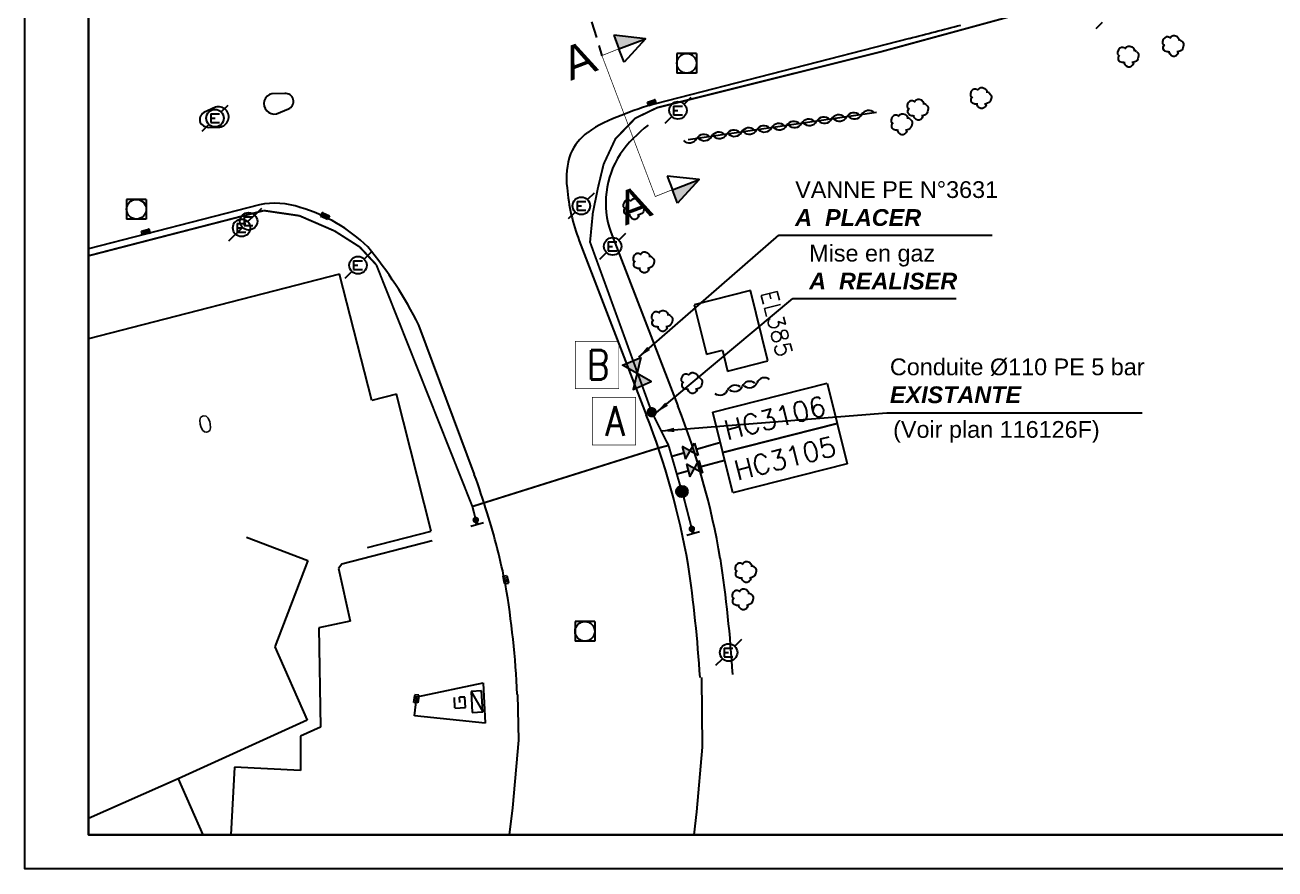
# Model space of a CAD drawing. Header units: millimetres. Extents: x 233857 to 235003, y 252930 to 253232.
# Drawn here: x 233857.4 to 234047.9, y 252930 to 253058.6 of the extents above; entities that cross this region are included whole.
import ezdxf
from ezdxf.enums import TextEntityAlignment as Align

# ---------------------------------------------------------------- set-up
doc = ezdxf.new("R2010")
doc.units = ezdxf.units.MM
for name, pattern in [('ACAD_ISO12W100', [21, 12, -3, 0, -3, 0, -3]), ('DASHDOT2', [12.7, 6.35, -3.175, 0, -3.175]), ('HIDDEN', [0.375, 0.25, -0.125])]:
    doc.linetypes.add(name, pattern=pattern)
doc.layers.get('0').update_dxf_attribs({"linetype": 'CONTINUOUS'})
for name, color, linetype in [('1CARTOUCHE', 7, 'CONTINUOUS'), ('1CTM', 6, 'CONTINUOUS'), ('1DIVERS', 7, 'CONTINUOUS'), ('1FOND_TOPO', 252, 'CONTINUOUS'), ('1GAZ_EXISTANT', 3, 'CONTINUOUS'), ('1GAZ_POSE', 1, 'CONTINUOUS'), ('1MT_POSE', 1, 'ACAD_ISO12W100')]:
    doc.layers.add(name, color=color, linetype=linetype)
doc.styles.add('Arial', font='arial.ttf')
doc.styles.add('ROMANS', font='romans.shx')
doc.styles.get("Standard").update_dxf_attribs({"font": 'romans.shx', "width": 0.85})
doc.dimstyles.get("Standard").update_dxf_attribs({"dimtxt": 1.5, "dimasz": 1.2, "dimexe": 0.625, "dimexo": 0.625, "dimgap": 0.25, "dimtad": 1, "dimdec": 1, "dimzin": 0, "dimdsep": 46, "dimtxsty": 'Standard', "dimcen": -0.5, "dimadec": 0, "dimazin": 0, "dimtfac": 1, "dimtdec": 1, "dimtmove": 0, "dimatfit": 3, "dimfxl": 0, "dimtolj": 1, "dimtzin": 0, "dimarcsym": 0})

# ---------------------------------------------------------------- blocks, each defined once
blk = doc.blocks.new('Jonction MT')
at = {"layer": '1MT_POSE', "linetype": 'Continuous', "const_width": 0.393, "flags": 128}
blk.add_lwpolyline([(0.202, -0.441, -1), (-0.191, -0.441, -1)], format="xyb", close=True, dxfattribs=at)
blk = doc.blocks.new('Vanne block')
at = {"layer": '1GAZ_POSE', "linetype": 'Continuous'}
h = blk.add_hatch(color=256, dxfattribs=at)
h.paths.add_polyline_path([(-1, 0.75), (-1, -0.75), (0, 0)])
h.paths.add_polyline_path([(0, 0), (1, -0.75), (1, 0.75)])
at = {"layer": '1GAZ_POSE', "linetype": 'Continuous', "flags": 128}
blk.add_lwpolyline([(-1, 0.75), (1, -0.75), (1, 0.75), (-1, -0.75), (-1, 0.75)], dxfattribs=at)
blk = doc.blocks.new('*U10')
at = {"layer": '1DIVERS'}
for points in [[(1.398, 6.86), (1.398, 5.764), (3.571, 5.764)], [(1.398, -6.815), (1.398, -5.719), (3.571, -5.719)]]:
    blk.add_hatch(color=256, dxfattribs=at).paths.add_polyline_path(points)
at = {"layer": '1DIVERS', "flags": 128}
for points in [[(1.398, 6.86), (1.398, 5.764), (3.571, 5.764), (1.398, 6.86)], [(1.398, 4.668), (1.398, 5.764), (3.571, 5.764), (1.398, 4.668)], [(1.398, -4.623), (1.398, -5.719), (3.571, -5.719), (1.398, -4.623)], [(1.398, -6.815), (1.398, -5.719), (3.571, -5.719), (1.398, -6.815)]]:
    blk.add_lwpolyline(points, dxfattribs=at)
at = {"layer": '1DIVERS', "linetype": 'DASHDOT2', "ltscale": 2, "const_width": 0.0525, "flags": 128}
blk.add_lwpolyline([(1.393, -5.719), (0, -5.741), (0, 5.741), (1.393, 5.764)], dxfattribs=at)
at = {"style": 'Arial', "text_generation_flag": 2}
blk.add_attdef('B', (-0.576, -7.007), '', height=2.52, dxfattribs=at)
at = {"layer": '1DIVERS', "linetype": 'Continuous', "style": 'Arial', "text_generation_flag": 2}
blk.add_attdef('A', (-0.582, 4.789), '', height=2.52, rotation=0.21053, dxfattribs=at)
blk = doc.blocks.new('Repère-A')
at = {"layer": '1DIVERS', "const_width": 0.1}
blk.add_lwpolyline([(0, 7.25), (6.65, 7.25), (6.65, 0), (0, 0)], close=True, dxfattribs=at)
at = {"layer": '1DIVERS', "width": 0.85}
blk.add_attdef('A', text='', height=4.5, dxfattribs=at).set_placement((3.51, 1.41), align=Align.CENTER)

msp = doc.modelspace()

# ---------------------------------------------------------------- hatches: boundary and pattern name
at = {"layer": '1GAZ_EXISTANT', "linetype": 'Continuous'}
h = msp.add_hatch(color=256, dxfattribs=at)
h.paths.add_polyline_path([(233957.52, 252994.31), (233958.07, 252992.38), (233958.75, 252993.62)])
h.paths.add_polyline_path([(233959.44, 252994.86), (233958.75, 252993.62), (233959.99, 252992.94)])
h = msp.add_hatch(color=256, dxfattribs=at)
h.paths.add_polyline_path([(233958.18, 252991.66), (233958.73, 252989.73), (233959.42, 252990.97)])
h.paths.add_polyline_path([(233960.1, 252992.21), (233959.42, 252990.97), (233960.65, 252990.29)])
msp.add_hatch(color=256, dxfattribs=at).paths.add_polyline_path([(233958.38, 252987.48, 1), (233956.63, 252987.48, 1)])

# ---------------------------------------------------------------- linework, layer by layer
at = {"layer": '1CARTOUCHE'}
for points in [[(233857.38, 253226.96), (235003.07, 253226.96), (235003.07, 252929.96), (233857.38, 252929.96)], [(234792.81, 253221.41), (233867.08, 253221.41), (233867.08, 252935.16), (234792.81, 252934.96)]]:
    msp.add_lwpolyline(points, close=True, dxfattribs=at)
at = {"layer": '1DIVERS', "linetype": 'HIDDEN', "ltscale": 10, "flags": 128}
msp.add_lwpolyline([(233912.39, 253159.23), (233945.32, 253053.88)], dxfattribs=at)
at = {"layer": '1FOND_TOPO', "linetype": 'Continuous'}
for p, q in [((233867.08, 253221.41), (233867.08, 252935.16)), ((233959.99, 252992.94), (233957.52, 252994.31)), ((233957.52, 252994.31), (233958.07, 252992.38)), ((233958.07, 252992.38), (233959.44, 252994.86)), ((233958.73, 252989.73), (233960.1, 252992.21)), ((233960.65, 252990.29), (233958.18, 252991.66)), ((233958.18, 252991.66), (233958.73, 252989.73)), ((233867.08, 252935.16), (234316.08, 252935.16))]:
    msp.add_line(p, q, dxfattribs=at)
at = {"layer": '1FOND_TOPO'}
for p, q in [((233867.08, 252935.16), (233867.08, 253221.41)), ((234021.58, 253058.95), (234020.58, 253057.95)), ((234032.13, 253056.85), (234032.36, 253056.96)), ((234032.36, 253056.96), (234032.59, 253056.96)), ((234032.59, 253056.96), (234032.93, 253056.85)), ((233992.18, 253056.51), (233953.46, 253046.56)), ((234024.49, 253055.12), (234024.26, 253055)), ((234024.72, 253055.12), (234024.49, 253055.12)), ((234025.06, 253055), (234024.72, 253055.12)), ((234025.06, 253055), (234025.29, 253055.23)), ((234025.29, 253055.23), (234025.52, 253055.34)), ((234025.52, 253055.34), (234025.75, 253055.34)), ((234025.75, 253055.34), (234026.09, 253055.23)), ((234026.09, 253055.23), (234026.32, 253055)), ((234030.88, 253056.39), (234030.76, 253056.05)), ((234030.76, 253056.05), (234030.76, 253055.71)), ((234030.76, 253055.71), (234030.99, 253055.48)), ((234031.1, 253056.62), (234030.88, 253056.39)), ((234030.88, 253055.25), (234030.99, 253055.48)), ((234030.88, 253055.02), (234030.88, 253055.25)), ((234030.88, 253054.91), (234030.88, 253055.02)), ((234030.99, 253055.48), (234031.1, 253055.59)), ((234031.33, 253056.74), (234031.1, 253056.62)), ((234031.56, 253056.74), (234031.33, 253056.74)), ((234031.9, 253056.62), (234031.56, 253056.74)), ((234031.9, 253056.62), (234032.13, 253056.85)), ((234032.02, 253056.51), (234031.9, 253056.62)), ((234032.93, 253056.85), (234033.16, 253056.62)), ((234033.16, 253056.62), (234033.28, 253056.39)), ((234033.39, 253056.28), (234033.16, 253056.28)), ((234033.28, 253056.39), (234033.28, 253056.28)), ((234033.62, 253056.16), (234033.39, 253056.28)), ((234033.62, 253056.16), (234033.85, 253055.94)), ((234033.85, 253055.02), (234033.73, 253054.79)), ((234033.85, 253055.94), (234033.96, 253055.71)), ((234033.96, 253055.48), (234033.85, 253055.02)), ((234033.96, 253055.71), (234033.96, 253055.48)), ((233959.73, 253054.22), (233956.73, 253054.22)), ((233956.73, 253054.22), (233956.73, 253051.22)), ((233959.73, 253054.22), (233959.73, 253051.22)), ((234024.04, 253054.77), (234023.92, 253054.43)), ((234023.92, 253054.43), (234023.92, 253054.09)), ((234023.92, 253054.09), (234024.15, 253053.86)), ((234024.26, 253055), (234024.04, 253054.77)), ((234024.04, 253053.63), (234024.15, 253053.86)), ((234024.04, 253053.4), (234024.04, 253053.63)), ((234024.04, 253053.29), (234024.04, 253053.4)), ((234024.15, 253053.06), (234024.04, 253053.29)), ((234024.15, 253053.86), (234024.26, 253053.97)), ((234025.18, 253054.89), (234025.06, 253055)), ((234026.32, 253055), (234026.44, 253054.77)), ((234026.55, 253054.66), (234026.32, 253054.66)), ((234026.44, 253054.77), (234026.44, 253054.66)), ((234026.78, 253054.54), (234026.55, 253054.66)), ((234026.78, 253054.54), (234027.01, 253054.32)), ((234026.89, 253053.17), (234026.78, 253053.06)), ((234027.01, 253053.4), (234026.89, 253053.17)), ((234027.01, 253054.32), (234027.12, 253054.09)), ((234027.12, 253053.86), (234027.01, 253053.4)), ((234027.12, 253054.09), (234027.12, 253053.86)), ((234030.99, 253054.68), (234030.88, 253054.91)), ((234031.1, 253054.57), (234030.99, 253054.68)), ((234031.45, 253054.45), (234031.1, 253054.57)), ((234031.68, 253054.45), (234031.45, 253054.45)), ((234031.68, 253054.45), (234031.79, 253054.45)), ((234031.79, 253054.45), (234031.79, 253054.57)), ((234031.79, 253054.34), (234031.79, 253054.45)), ((234031.9, 253054.11), (234031.79, 253054.34)), ((234032.13, 253053.88), (234031.9, 253054.11)), ((234032.36, 253053.77), (234032.13, 253053.88)), ((234032.59, 253053.77), (234032.36, 253053.77)), ((234032.82, 253053.88), (234032.59, 253053.77)), ((234032.93, 253053.99), (234032.82, 253053.88)), ((234033.05, 253054.45), (234032.93, 253054.45)), ((234033.05, 253054.11), (234032.93, 253053.99)), ((234033.39, 253054.57), (234033.05, 253054.45)), ((234033.16, 253054.34), (234033.05, 253054.11)), ((234033.16, 253054.34), (234033.16, 253054.45)), ((234033.62, 253054.68), (234033.39, 253054.57)), ((234033.73, 253054.79), (234033.62, 253054.68)), ((233959.73, 253051.22), (233956.73, 253051.22)), ((234024.26, 253052.95), (234024.15, 253053.06)), ((234024.61, 253052.83), (234024.26, 253052.95)), ((234024.84, 253052.83), (234024.61, 253052.83)), ((234024.84, 253052.83), (234024.95, 253052.83)), ((234024.95, 253052.83), (234024.95, 253052.95)), ((234024.95, 253052.72), (234024.95, 253052.83)), ((234025.06, 253052.49), (234024.95, 253052.72)), ((234025.29, 253052.26), (234025.06, 253052.49)), ((234025.52, 253052.15), (234025.29, 253052.26)), ((234025.75, 253052.15), (234025.52, 253052.15)), ((234025.98, 253052.26), (234025.75, 253052.15)), ((234026.09, 253052.37), (234025.98, 253052.26)), ((234026.21, 253052.83), (234026.09, 253052.83)), ((234026.21, 253052.49), (234026.09, 253052.37)), ((234026.55, 253052.95), (234026.21, 253052.83)), ((234026.32, 253052.72), (234026.21, 253052.49)), ((234026.32, 253052.72), (234026.32, 253052.83)), ((234026.78, 253053.06), (234026.55, 253052.95)), ((233896.97, 253048.14), (233895.01, 253048.09)), ((233957.9, 253046.55), (233958.9, 253047.55)), ((234001.59, 253048.45), (234001.47, 253048.1)), ((234001.47, 253048.1), (234001.47, 253047.76)), ((234001.47, 253047.76), (234001.7, 253047.53)), ((234001.81, 253048.67), (234001.59, 253048.45)), ((234001.59, 253047.3), (234001.7, 253047.53)), ((234001.7, 253047.53), (234001.81, 253047.65)), ((234002.04, 253048.79), (234001.81, 253048.67)), ((234002.27, 253048.79), (234002.04, 253048.79)), ((234002.61, 253048.67), (234002.27, 253048.79)), ((234002.61, 253048.67), (234002.84, 253048.9)), ((234002.73, 253048.56), (234002.61, 253048.67)), ((234002.84, 253048.9), (234003.07, 253049.02)), ((234003.07, 253049.02), (234003.3, 253049.02)), ((234003.3, 253049.02), (234003.64, 253048.9)), ((234003.64, 253048.9), (234003.87, 253048.67)), ((234003.87, 253048.67), (234003.99, 253048.45)), ((234004.1, 253048.33), (234003.87, 253048.33)), ((234003.99, 253048.45), (234003.99, 253048.33)), ((234004.33, 253048.22), (234004.1, 253048.33)), ((234004.33, 253048.22), (234004.56, 253047.99)), ((234004.56, 253047.99), (234004.67, 253047.76)), ((234004.67, 253047.53), (234004.56, 253047.07)), ((234004.67, 253047.76), (234004.67, 253047.53)), ((233886.41, 253046.02), (233884.62, 253045.21)), ((233887.34, 253045.35), (233888.34, 253046.35)), ((233895.73, 253045.03), (233897.55, 253045.76)), ((233952.28, 253046.82), (233953.34, 253047.14)), ((233952.46, 253046.25), (233952.28, 253046.82)), ((233953.51, 253046.57), (233952.46, 253046.25)), ((233952.74, 253046.34), (233952.57, 253046.91)), ((233953.03, 253046.42), (233952.86, 253047)), ((233953.32, 253046.51), (233953.14, 253047.08)), ((233953.43, 253047.17), (233953.34, 253047.14)), ((233953.6, 253046.6), (233953.43, 253047.17)), ((233953.51, 253046.57), (233953.6, 253046.6)), ((233956.24, 253046.21), (233956.24, 253044.88)), ((233956.24, 253046.21), (233957.57, 253046.21)), ((233956.24, 253045.55), (233956.9, 253045.55)), ((233991.95, 253046.67), (233991.84, 253046.33)), ((233991.84, 253046.33), (233991.84, 253045.99)), ((233991.84, 253045.99), (233992.07, 253045.76)), ((233992.18, 253046.9), (233991.95, 253046.67)), ((233991.95, 253045.53), (233992.07, 253045.76)), ((233991.95, 253045.3), (233991.95, 253045.53)), ((233992.07, 253045.76), (233992.18, 253045.87)), ((233992.41, 253047.01), (233992.18, 253046.9)), ((233992.64, 253047.01), (233992.41, 253047.01)), ((233992.98, 253046.9), (233992.64, 253047.01)), ((233992.98, 253046.9), (233993.21, 253047.13)), ((233993.1, 253046.79), (233992.98, 253046.9)), ((233993.21, 253047.13), (233993.44, 253047.24)), ((233993.44, 253047.24), (233993.67, 253047.24)), ((233993.67, 253047.24), (233994.01, 253047.13)), ((233994.01, 253047.13), (233994.24, 253046.9)), ((233994.24, 253046.9), (233994.35, 253046.67)), ((233994.47, 253046.56), (233994.24, 253046.56)), ((233994.35, 253046.67), (233994.35, 253046.56)), ((233994.7, 253046.44), (233994.47, 253046.56)), ((233994.7, 253046.44), (233994.92, 253046.21)), ((233994.92, 253046.21), (233995.04, 253045.99)), ((233995.04, 253045.76), (233994.92, 253045.3)), ((233995.04, 253045.99), (233995.04, 253045.76)), ((234001.59, 253047.07), (234001.59, 253047.3)), ((234001.59, 253046.96), (234001.59, 253047.07)), ((234001.7, 253046.73), (234001.59, 253046.96)), ((234001.81, 253046.62), (234001.7, 253046.73)), ((234002.16, 253046.5), (234001.81, 253046.62)), ((234002.39, 253046.5), (234002.16, 253046.5)), ((234002.39, 253046.5), (234002.5, 253046.5)), ((234002.5, 253046.5), (234002.5, 253046.62)), ((234002.5, 253046.39), (234002.5, 253046.5)), ((234002.61, 253046.16), (234002.5, 253046.39)), ((234002.84, 253045.93), (234002.61, 253046.16)), ((234003.07, 253045.82), (234002.84, 253045.93)), ((234003.3, 253045.82), (234003.07, 253045.82)), ((234003.53, 253045.93), (234003.3, 253045.82)), ((234003.64, 253046.05), (234003.53, 253045.93)), ((234003.76, 253046.5), (234003.64, 253046.5)), ((234003.76, 253046.16), (234003.64, 253046.05)), ((234004.1, 253046.62), (234003.76, 253046.5)), ((234003.87, 253046.39), (234003.76, 253046.16)), ((234003.87, 253046.39), (234003.87, 253046.5)), ((234004.33, 253046.73), (234004.1, 253046.62)), ((234004.44, 253046.85), (234004.33, 253046.73)), ((234004.56, 253047.07), (234004.44, 253046.85)), ((233885.68, 253045.02), (233885.68, 253043.69)), ((233885.68, 253045.02), (233887.01, 253045.02)), ((233885.68, 253044.35), (233886.34, 253044.35)), ((233885.68, 253043.69), (233887.01, 253043.69)), ((233955.9, 253044.55), (233954.9, 253043.55)), ((233956.24, 253044.88), (233957.57, 253044.88)), ((233987.17, 253045.21), (233958.47, 253041.06)), ((233989.5, 253044.47), (233989.39, 253044.13)), ((233989.39, 253044.13), (233989.39, 253043.79)), ((233989.39, 253043.79), (233989.62, 253043.56)), ((233989.73, 253044.7), (233989.5, 253044.47)), ((233989.62, 253043.56), (233989.73, 253043.67)), ((233989.96, 253044.81), (233989.73, 253044.7)), ((233990.19, 253044.81), (233989.96, 253044.81)), ((233990.53, 253044.7), (233990.19, 253044.81)), ((233990.53, 253044.7), (233990.76, 253044.93)), ((233990.65, 253044.59), (233990.53, 253044.7)), ((233990.76, 253044.93), (233990.99, 253045.04)), ((233990.99, 253045.04), (233991.22, 253045.04)), ((233991.22, 253045.04), (233991.56, 253044.93)), ((233991.56, 253044.93), (233991.79, 253044.7)), ((233991.79, 253044.7), (233991.9, 253044.47)), ((233992.02, 253044.36), (233991.79, 253044.36)), ((233991.9, 253044.47), (233991.9, 253044.36)), ((233991.95, 253045.19), (233991.95, 253045.3)), ((233992.07, 253044.96), (233991.95, 253045.19)), ((233992.25, 253044.24), (233992.02, 253044.36)), ((233992.18, 253044.84), (233992.07, 253044.96)), ((233992.52, 253044.73), (233992.18, 253044.84)), ((233992.25, 253044.24), (233992.48, 253044.01)), ((233992.48, 253044.01), (233992.59, 253043.79)), ((233992.75, 253044.73), (233992.52, 253044.73)), ((233992.59, 253043.79), (233992.59, 253043.56)), ((233992.75, 253044.73), (233992.87, 253044.73)), ((233992.87, 253044.73), (233992.87, 253044.84)), ((233992.87, 253044.61), (233992.87, 253044.73)), ((233992.98, 253044.39), (233992.87, 253044.61)), ((233993.21, 253044.16), (233992.98, 253044.39)), ((233993.44, 253044.04), (233993.21, 253044.16)), ((233993.67, 253044.04), (233993.44, 253044.04)), ((233993.9, 253044.16), (233993.67, 253044.04)), ((233994.01, 253044.27), (233993.9, 253044.16)), ((233994.12, 253044.73), (233994.01, 253044.73)), ((233994.12, 253044.39), (233994.01, 253044.27)), ((233994.47, 253044.84), (233994.12, 253044.73)), ((233994.24, 253044.61), (233994.12, 253044.39)), ((233994.24, 253044.61), (233994.24, 253044.73)), ((233994.7, 253044.96), (233994.47, 253044.84)), ((233994.81, 253045.07), (233994.7, 253044.96)), ((233994.92, 253045.3), (233994.81, 253045.07)), ((233885.34, 253043.35), (233884.34, 253042.35)), ((233885.33, 253042.93), (233887.08, 253043)), ((233989.5, 253043.33), (233989.62, 253043.56)), ((233989.5, 253043.1), (233989.5, 253043.33)), ((233989.5, 253042.99), (233989.5, 253043.1)), ((233989.62, 253042.76), (233989.5, 253042.99)), ((233989.73, 253042.64), (233989.62, 253042.76)), ((233990.08, 253042.53), (233989.73, 253042.64)), ((233990.3, 253042.53), (233990.08, 253042.53)), ((233990.3, 253042.53), (233990.42, 253042.53)), ((233990.42, 253042.53), (233990.42, 253042.64)), ((233990.42, 253042.41), (233990.42, 253042.53)), ((233990.53, 253042.19), (233990.42, 253042.41)), ((233990.76, 253041.96), (233990.53, 253042.19)), ((233990.99, 253041.84), (233990.76, 253041.96)), ((233991.22, 253041.84), (233990.99, 253041.84)), ((233991.45, 253041.96), (233991.22, 253041.84)), ((233991.56, 253042.07), (233991.45, 253041.96)), ((233991.68, 253042.53), (233991.56, 253042.53)), ((233991.68, 253042.19), (233991.56, 253042.07)), ((233992.02, 253042.64), (233991.68, 253042.53)), ((233991.79, 253042.41), (233991.68, 253042.19)), ((233991.79, 253042.41), (233991.79, 253042.53)), ((233992.25, 253042.76), (233992.02, 253042.64)), ((233992.36, 253042.87), (233992.25, 253042.76)), ((233992.48, 253043.1), (233992.36, 253042.87)), ((233992.59, 253043.56), (233992.48, 253043.1)), ((233943.18, 253032), (233944.18, 253033)), ((233893.11, 253031.16), (233867.08, 253024.44)), ((233875.87, 253031.98), (233872.87, 253031.98)), ((233872.87, 253031.98), (233872.87, 253028.98)), ((233875.87, 253031.98), (233875.87, 253028.98)), ((233892.46, 253029.65), (233893.46, 253030.65)), ((233941.52, 253031.67), (233941.52, 253030.33)), ((233941.52, 253031.67), (233942.85, 253031.67)), ((233941.52, 253031), (233942.18, 253031)), ((233941.52, 253030.33), (233942.85, 253030.33)), ((233948.68, 253031.53), (233948.56, 253031.19)), ((233948.56, 253031.19), (233948.56, 253030.85)), ((233948.56, 253030.85), (233948.79, 253030.62)), ((233948.91, 253031.76), (233948.68, 253031.53)), ((233948.68, 253030.39), (233948.79, 253030.62)), ((233948.68, 253030.16), (233948.68, 253030.39)), ((233948.79, 253030.62), (233948.91, 253030.73)), ((233949.13, 253031.88), (233948.91, 253031.76)), ((233949.36, 253031.88), (233949.13, 253031.88)), ((233949.71, 253031.76), (233949.36, 253031.88)), ((233949.71, 253031.76), (233949.93, 253031.99)), ((233949.82, 253031.65), (233949.71, 253031.76)), ((233949.93, 253031.99), (233950.16, 253032.11)), ((233950.16, 253032.11), (233950.39, 253032.11)), ((233950.39, 253032.11), (233950.73, 253031.99)), ((233950.73, 253031.99), (233950.96, 253031.76)), ((233950.96, 253031.76), (233951.08, 253031.53)), ((233951.19, 253031.42), (233950.96, 253031.42)), ((233951.08, 253031.53), (233951.08, 253031.42)), ((233951.42, 253031.31), (233951.19, 253031.42)), ((233951.42, 253031.31), (233951.65, 253031.08)), ((233951.65, 253031.08), (233951.76, 253030.85)), ((233951.76, 253030.62), (233951.65, 253030.16)), ((233951.76, 253030.85), (233951.76, 253030.62)), ((233875.87, 253028.98), (233872.87, 253028.98)), ((233890.79, 253029.32), (233890.79, 253027.98)), ((233890.79, 253029.32), (233892.13, 253029.32)), ((233890.79, 253028.65), (233891.46, 253028.65)), ((233891.39, 253028.64), (233892.39, 253029.64)), ((233902.68, 253029.98), (233902.43, 253029.44)), ((233902.43, 253029.44), (233902.52, 253029.4)), ((233903.51, 253028.93), (233902.52, 253029.4)), ((233902.77, 253029.94), (233902.68, 253029.98)), ((233902.95, 253029.85), (233902.7, 253029.31)), ((233902.77, 253029.94), (233903.77, 253029.48)), ((233903.22, 253029.73), (233902.97, 253029.18)), ((233903.49, 253029.6), (233903.24, 253029.06)), ((233903.77, 253029.48), (233903.51, 253028.93)), ((233941.18, 253030), (233940.18, 253029)), ((233948.68, 253030.05), (233948.68, 253030.16)), ((233948.79, 253029.82), (233948.68, 253030.05)), ((233948.91, 253029.71), (233948.79, 253029.82)), ((233949.25, 253029.59), (233948.91, 253029.71)), ((233949.48, 253029.59), (233949.25, 253029.59)), ((233949.48, 253029.59), (233949.59, 253029.59)), ((233949.59, 253029.59), (233949.59, 253029.71)), ((233949.59, 253029.48), (233949.59, 253029.59)), ((233949.71, 253029.25), (233949.59, 253029.48)), ((233949.93, 253029.02), (233949.71, 253029.25)), ((233950.16, 253028.91), (233949.93, 253029.02)), ((233950.39, 253028.91), (233950.16, 253028.91)), ((233950.62, 253029.02), (233950.39, 253028.91)), ((233950.73, 253029.13), (233950.62, 253029.02)), ((233950.85, 253029.59), (233950.73, 253029.59)), ((233950.85, 253029.25), (233950.73, 253029.13)), ((233951.19, 253029.71), (233950.85, 253029.59)), ((233950.96, 253029.48), (233950.85, 253029.25)), ((233950.96, 253029.48), (233950.96, 253029.59)), ((233951.42, 253029.82), (233951.19, 253029.71)), ((233951.53, 253029.93), (233951.42, 253029.82)), ((233951.65, 253030.16), (233951.53, 253029.93)), ((233875.16, 253027.15), (233876.22, 253027.44)), ((233875.31, 253026.57), (233875.16, 253027.15)), ((233876.37, 253026.86), (233875.31, 253026.57)), ((233875.6, 253026.65), (233875.45, 253027.23)), ((233875.89, 253026.73), (233875.74, 253027.31)), ((233876.18, 253026.81), (233876.02, 253027.38)), ((233876.31, 253027.46), (233876.22, 253027.44)), ((233876.47, 253026.88), (233876.31, 253027.46)), ((233876.37, 253026.86), (233876.47, 253026.88)), ((233889.39, 253026.64), (233888.39, 253025.64)), ((233890.46, 253027.65), (233889.46, 253026.65)), ((233889.72, 253028.31), (233889.72, 253026.97)), ((233889.72, 253028.31), (233891.06, 253028.31)), ((233889.72, 253027.64), (233890.39, 253027.64)), ((233889.72, 253026.97), (233891.06, 253026.97)), ((233890.79, 253027.98), (233892.13, 253027.98)), ((233946.68, 253026.99), (233956.9, 253000.52)), ((233947.94, 253025.83), (233948.94, 253026.83)), ((233941.85, 253025.69), (233952.06, 252999.16)), ((233946.27, 253025.5), (233946.27, 253024.16)), ((233946.27, 253025.5), (233947.61, 253025.5)), ((233946.27, 253024.83), (233946.94, 253024.83)), ((233909.13, 253022.95), (233910.13, 253023.95)), ((233945.94, 253023.83), (233944.94, 253022.83)), ((233946.27, 253024.16), (233947.61, 253024.16)), ((233950.18, 253023.41), (233950.07, 253023.06)), ((233950.07, 253023.06), (233950.07, 253022.72)), ((233950.07, 253022.72), (233950.3, 253022.49)), ((233950.41, 253023.63), (233950.18, 253023.41)), ((233950.64, 253023.75), (233950.41, 253023.63)), ((233950.87, 253023.75), (233950.64, 253023.75)), ((233951.21, 253023.63), (233950.87, 253023.75)), ((233951.21, 253023.63), (233951.44, 253023.86)), ((233951.33, 253023.52), (233951.21, 253023.63)), ((233951.44, 253023.86), (233951.67, 253023.98)), ((233951.67, 253023.98), (233951.9, 253023.98)), ((233951.9, 253023.98), (233952.24, 253023.86)), ((233952.24, 253023.86), (233952.47, 253023.63)), ((233952.47, 253023.63), (233952.58, 253023.41)), ((233952.7, 253023.29), (233952.47, 253023.29)), ((233952.58, 253023.41), (233952.58, 253023.29)), ((233952.93, 253023.18), (233952.7, 253023.29)), ((233952.93, 253023.18), (233953.15, 253022.95)), ((233953.15, 253022.95), (233953.27, 253022.72)), ((233953.27, 253022.72), (233953.27, 253022.49)), ((233907.13, 253020.95), (233906.13, 253019.95)), ((233907.46, 253022.62), (233907.46, 253021.29)), ((233907.46, 253022.62), (233908.8, 253022.62)), ((233907.46, 253021.95), (233908.13, 253021.95)), ((233907.46, 253021.29), (233908.8, 253021.29)), ((233950.18, 253022.26), (233950.3, 253022.49)), ((233950.18, 253022.03), (233950.18, 253022.26)), ((233950.18, 253021.92), (233950.18, 253022.03)), ((233950.3, 253021.69), (233950.18, 253021.92)), ((233950.3, 253022.49), (233950.41, 253022.61)), ((233950.41, 253021.58), (233950.3, 253021.69)), ((233950.75, 253021.46), (233950.41, 253021.58)), ((233950.98, 253021.46), (233950.75, 253021.46)), ((233950.98, 253021.46), (233951.1, 253021.46)), ((233951.1, 253021.46), (233951.1, 253021.58)), ((233951.1, 253021.35), (233951.1, 253021.46)), ((233951.21, 253021.12), (233951.1, 253021.35)), ((233951.44, 253020.89), (233951.21, 253021.12)), ((233951.67, 253020.78), (233951.44, 253020.89)), ((233951.9, 253020.78), (233951.67, 253020.78)), ((233952.13, 253020.89), (233951.9, 253020.78)), ((233952.24, 253021.01), (233952.13, 253020.89)), ((233952.35, 253021.46), (233952.24, 253021.46)), ((233952.35, 253021.12), (233952.24, 253021.01)), ((233952.7, 253021.58), (233952.35, 253021.46)), ((233952.47, 253021.35), (233952.35, 253021.12)), ((233952.47, 253021.35), (233952.47, 253021.46)), ((233952.93, 253021.69), (233952.7, 253021.58)), ((233953.04, 253021.81), (233952.93, 253021.69)), ((233953.15, 253022.03), (233953.04, 253021.81)), ((233953.27, 253022.49), (233953.15, 253022.03)), ((233905.31, 253020.57), (233867.08, 253010.74)), ((233910.25, 253001.36), (233905.31, 253020.57)), ((233967.94, 253018.1), (233959.36, 253015.94)), ((233970.61, 253007.39), (233967.94, 253018.1)), ((233954.24, 253014.95), (233954.47, 253015.07)), ((233954.47, 253015.07), (233954.7, 253015.07)), ((233954.7, 253015.07), (233955.04, 253014.95)), ((233959.36, 253015.94), (233961.26, 253008.39)), ((233952.98, 253014.5), (233952.87, 253014.15)), ((233952.87, 253014.15), (233952.87, 253013.81)), ((233952.87, 253013.81), (233953.1, 253013.58)), ((233953.21, 253014.73), (233952.98, 253014.5)), ((233952.98, 253013.35), (233953.1, 253013.58)), ((233952.98, 253013.13), (233952.98, 253013.35)), ((233952.98, 253013.01), (233952.98, 253013.13)), ((233953.1, 253013.58), (233953.21, 253013.7)), ((233953.44, 253014.84), (233953.21, 253014.73)), ((233953.67, 253014.84), (233953.44, 253014.84)), ((233954.01, 253014.73), (233953.67, 253014.84)), ((233954.01, 253014.73), (233954.24, 253014.95)), ((233954.12, 253014.61), (233954.01, 253014.73)), ((233955.04, 253014.95), (233955.27, 253014.73)), ((233955.27, 253014.73), (233955.38, 253014.5)), ((233955.5, 253014.38), (233955.27, 253014.38)), ((233955.38, 253014.5), (233955.38, 253014.38)), ((233955.72, 253014.27), (233955.5, 253014.38)), ((233955.72, 253014.27), (233955.95, 253014.04)), ((233955.95, 253013.13), (233955.84, 253012.9)), ((233955.95, 253014.04), (233956.07, 253013.81)), ((233956.07, 253013.58), (233955.95, 253013.13)), ((233956.07, 253013.81), (233956.07, 253013.58)), ((233925.87, 252990.07), (233917.41, 253012.84)), ((233953.1, 253012.78), (233952.98, 253013.01)), ((233953.21, 253012.67), (233953.1, 253012.78)), ((233953.55, 253012.55), (233953.21, 253012.67)), ((233953.78, 253012.55), (233953.55, 253012.55)), ((233953.78, 253012.55), (233953.9, 253012.55)), ((233953.9, 253012.55), (233953.9, 253012.67)), ((233953.9, 253012.44), (233953.9, 253012.55)), ((233954.01, 253012.21), (233953.9, 253012.44)), ((233954.24, 253011.98), (233954.01, 253012.21)), ((233954.47, 253011.87), (233954.24, 253011.98)), ((233954.7, 253011.87), (233954.47, 253011.87)), ((233954.92, 253011.98), (233954.7, 253011.87)), ((233955.04, 253012.1), (233954.92, 253011.98)), ((233955.15, 253012.55), (233955.04, 253012.55)), ((233955.15, 253012.21), (233955.04, 253012.1)), ((233955.5, 253012.67), (233955.15, 253012.55)), ((233955.27, 253012.44), (233955.15, 253012.21)), ((233955.27, 253012.44), (233955.27, 253012.55)), ((233955.72, 253012.78), (233955.5, 253012.67)), ((233955.84, 253012.9), (233955.72, 253012.78)), ((233961.26, 253008.39), (233963.67, 253009)), ((233963.67, 253009), (233964.47, 253005.83)), ((233964.47, 253005.83), (233970.61, 253007.39)), ((233958.78, 253005.47), (233959.01, 253005.59)), ((233959.01, 253005.59), (233959.23, 253005.59)), ((233959.23, 253005.59), (233959.58, 253005.47)), ((233957.52, 253005.02), (233957.41, 253004.67)), ((233957.41, 253004.67), (233957.41, 253004.33)), ((233957.41, 253004.33), (233957.63, 253004.1)), ((233957.75, 253005.25), (233957.52, 253005.02)), ((233957.52, 253003.87), (233957.63, 253004.1)), ((233957.52, 253003.65), (233957.52, 253003.87)), ((233957.52, 253003.53), (233957.52, 253003.65)), ((233957.63, 253004.1), (233957.75, 253004.22)), ((233957.98, 253005.36), (233957.75, 253005.25)), ((233958.21, 253005.36), (233957.98, 253005.36)), ((233958.55, 253005.25), (233958.21, 253005.36)), ((233958.55, 253005.25), (233958.78, 253005.47)), ((233958.66, 253005.13), (233958.55, 253005.25)), ((233959.58, 253005.47), (233959.81, 253005.25)), ((233959.81, 253005.25), (233959.92, 253005.02)), ((233960.03, 253004.9), (233959.81, 253004.9)), ((233959.92, 253005.02), (233959.92, 253004.9)), ((233960.26, 253004.79), (233960.03, 253004.9)), ((233960.26, 253004.79), (233960.49, 253004.56)), ((233960.49, 253003.65), (233960.38, 253003.42)), ((233960.49, 253004.56), (233960.61, 253004.33)), ((233960.61, 253004.1), (233960.49, 253003.65)), ((233960.61, 253004.33), (233960.61, 253004.1)), ((233962.21, 252999.56), (233979.63, 253003.96)), ((233979.63, 253003.96), (233981.17, 252997.82)), ((233913.99, 253002.31), (233910.25, 253001.36)), ((233919.28, 252981.41), (233913.99, 253002.31)), ((233957.63, 253003.3), (233957.52, 253003.53)), ((233957.75, 253003.19), (233957.63, 253003.3)), ((233958.09, 253003.07), (233957.75, 253003.19)), ((233958.32, 253003.07), (233958.09, 253003.07)), ((233958.32, 253003.07), (233958.43, 253003.07)), ((233958.43, 253003.07), (233958.43, 253003.19)), ((233958.43, 253002.96), (233958.43, 253003.07)), ((233958.55, 253002.73), (233958.43, 253002.96)), ((233958.78, 253002.5), (233958.55, 253002.73)), ((233959.01, 253002.39), (233958.78, 253002.5)), ((233959.23, 253002.39), (233959.01, 253002.39)), ((233959.46, 253002.5), (233959.23, 253002.39)), ((233959.58, 253002.62), (233959.46, 253002.5)), ((233959.69, 253003.07), (233959.58, 253003.07)), ((233959.69, 253002.73), (233959.58, 253002.62)), ((233960.03, 253003.19), (233959.69, 253003.07)), ((233959.81, 253002.96), (233959.69, 253002.73)), ((233959.81, 253002.96), (233959.81, 253003.07)), ((233960.26, 253003.3), (233960.03, 253003.19)), ((233960.38, 253003.42), (233960.26, 253003.3)), ((233963.75, 252993.42), (233962.21, 252999.56)), ((233981.17, 252997.82), (233963.75, 252993.42)), ((233963.75, 252993.42), (233981.17, 252997.82)), ((233981.17, 252997.82), (233982.71, 252991.68)), ((233965.29, 252987.28), (233963.75, 252993.42)), ((233982.71, 252991.68), (233965.29, 252987.28)), ((233909.59, 252978.95), (233919.28, 252981.41)), ((233891.15, 252980.53), (233900.49, 252976.96)), ((233919.45, 252979.95), (233905.68, 252976.42)), ((233900.49, 252976.96), (233895.47, 252963.81)), ((233905.68, 252976.42), (233905.16, 252975.73)), ((233905.16, 252975.73), (233906.94, 252967.7)), ((233965.73, 252976.24), (233965.62, 252975.89)), ((233965.62, 252975.89), (233965.62, 252975.55)), ((233965.62, 252975.55), (233965.85, 252975.32)), ((233965.96, 252976.47), (233965.73, 252976.24)), ((233965.73, 252975.09), (233965.85, 252975.32)), ((233965.73, 252974.87), (233965.73, 252975.09)), ((233965.85, 252975.32), (233965.96, 252975.44)), ((233966.19, 252976.58), (233965.96, 252976.47)), ((233966.42, 252976.58), (233966.19, 252976.58)), ((233966.76, 252976.47), (233966.42, 252976.58)), ((233966.76, 252976.47), (233966.99, 252976.69)), ((233966.88, 252976.35), (233966.76, 252976.47)), ((233966.99, 252976.69), (233967.22, 252976.81)), ((233967.22, 252976.81), (233967.45, 252976.81)), ((233967.45, 252976.81), (233967.79, 252976.69)), ((233967.79, 252976.69), (233968.02, 252976.47)), ((233968.02, 252976.47), (233968.13, 252976.24)), ((233968.25, 252976.12), (233968.02, 252976.12)), ((233968.13, 252976.24), (233968.13, 252976.12)), ((233968.48, 252976.01), (233968.25, 252976.12)), ((233968.48, 252976.01), (233968.7, 252975.78)), ((233968.7, 252975.78), (233968.82, 252975.55)), ((233968.82, 252975.32), (233968.7, 252974.87)), ((233968.82, 252975.55), (233968.82, 252975.32)), ((233930.26, 252974.57), (233930.84, 252974.68)), ((233930.46, 252973.49), (233930.26, 252974.57)), ((233930.31, 252974.27), (233930.9, 252974.39)), ((233930.37, 252973.98), (233930.96, 252974.09)), ((233930.43, 252973.69), (233931.02, 252973.8)), ((233930.46, 252973.49), (233930.48, 252973.39)), ((233930.48, 252973.39), (233931.07, 252973.5)), ((233930.84, 252974.68), (233931.05, 252973.6)), ((233931.07, 252973.5), (233931.05, 252973.6)), ((233965.73, 252974.75), (233965.73, 252974.87)), ((233965.85, 252974.52), (233965.73, 252974.75)), ((233965.96, 252974.41), (233965.85, 252974.52)), ((233966.3, 252974.29), (233965.96, 252974.41)), ((233966.53, 252974.29), (233966.3, 252974.29)), ((233966.53, 252974.29), (233966.65, 252974.29)), ((233966.65, 252974.29), (233966.65, 252974.41)), ((233966.65, 252974.18), (233966.65, 252974.29)), ((233966.76, 252973.95), (233966.65, 252974.18)), ((233966.99, 252973.72), (233966.76, 252973.95)), ((233967.22, 252973.61), (233966.99, 252973.72)), ((233967.45, 252973.61), (233967.22, 252973.61)), ((233967.68, 252973.72), (233967.45, 252973.61)), ((233967.79, 252973.84), (233967.68, 252973.72)), ((233967.9, 252974.29), (233967.79, 252974.29)), ((233967.9, 252973.95), (233967.79, 252973.84)), ((233968.25, 252974.41), (233967.9, 252974.29)), ((233968.02, 252974.18), (233967.9, 252973.95)), ((233968.02, 252974.18), (233968.02, 252974.29)), ((233968.48, 252974.52), (233968.25, 252974.41)), ((233968.59, 252974.64), (233968.48, 252974.52)), ((233968.7, 252974.87), (233968.59, 252974.64)), ((233965.27, 252972.07), (233965.15, 252971.73)), ((233965.15, 252971.73), (233965.15, 252971.38)), ((233965.15, 252971.38), (233965.38, 252971.15)), ((233965.5, 252972.3), (233965.27, 252972.07)), ((233965.38, 252971.15), (233965.5, 252971.27)), ((233965.73, 252972.41), (233965.5, 252972.3)), ((233965.95, 252972.41), (233965.73, 252972.41)), ((233966.3, 252972.3), (233965.95, 252972.41)), ((233966.3, 252972.3), (233966.53, 252972.53)), ((233966.41, 252972.18), (233966.3, 252972.3)), ((233966.53, 252972.53), (233966.75, 252972.64)), ((233966.75, 252972.64), (233966.98, 252972.64)), ((233966.98, 252972.64), (233967.33, 252972.53)), ((233967.33, 252972.53), (233967.55, 252972.3)), ((233967.55, 252972.3), (233967.67, 252972.07)), ((233967.78, 252971.95), (233967.55, 252971.95)), ((233967.67, 252972.07), (233967.67, 252971.95)), ((233968.01, 252971.84), (233967.78, 252971.95)), ((233968.01, 252971.84), (233968.24, 252971.61)), ((233968.24, 252971.61), (233968.35, 252971.38)), ((233968.35, 252971.38), (233968.35, 252971.15)), ((233965.27, 252970.93), (233965.38, 252971.15)), ((233965.27, 252970.7), (233965.27, 252970.93)), ((233965.27, 252970.58), (233965.27, 252970.7)), ((233965.38, 252970.35), (233965.27, 252970.58)), ((233965.5, 252970.24), (233965.38, 252970.35)), ((233965.84, 252970.13), (233965.5, 252970.24)), ((233966.07, 252970.13), (233965.84, 252970.13)), ((233966.07, 252970.13), (233966.18, 252970.13)), ((233966.18, 252970.13), (233966.18, 252970.24)), ((233966.18, 252970.01), (233966.18, 252970.13)), ((233966.3, 252969.78), (233966.18, 252970.01)), ((233966.53, 252969.55), (233966.3, 252969.78)), ((233966.75, 252969.44), (233966.53, 252969.55)), ((233966.98, 252969.44), (233966.75, 252969.44)), ((233967.21, 252969.55), (233966.98, 252969.44)), ((233967.33, 252969.67), (233967.21, 252969.55)), ((233967.44, 252970.13), (233967.33, 252970.13)), ((233967.44, 252969.78), (233967.33, 252969.67)), ((233967.78, 252970.24), (233967.44, 252970.13)), ((233967.55, 252970.01), (233967.44, 252969.78)), ((233967.55, 252970.01), (233967.55, 252970.13)), ((233968.01, 252970.35), (233967.78, 252970.24)), ((233968.13, 252970.47), (233968.01, 252970.35)), ((233968.24, 252970.7), (233968.13, 252970.47)), ((233968.35, 252971.15), (233968.24, 252970.7)), ((233906.94, 252967.7), (233902.17, 252966.7)), ((233944.21, 252967.67), (233941.21, 252967.67)), ((233941.21, 252967.67), (233941.21, 252964.67)), ((233944.21, 252967.67), (233944.21, 252964.67)), ((233902.17, 252966.7), (233902.43, 252951.55)), ((233895.47, 252963.81), (233900.37, 252952.62)), ((233944.21, 252964.67), (233941.21, 252964.67)), ((233963.95, 252963.62), (233963.95, 252962.28)), ((233963.95, 252963.62), (233965.29, 252963.62)), ((233965.62, 252963.95), (233966.62, 252964.95)), ((233963.62, 252961.95), (233962.62, 252960.95)), ((233963.95, 252962.95), (233964.62, 252962.95)), ((233963.95, 252962.28), (233965.29, 252962.28)), ((233917.08, 252956.21), (233927.22, 252958.3)), ((233927.22, 252958.3), (233927.53, 252952.2)), ((233960.49, 252959.13), (233960.57, 252948.52)), ((233916.67, 252955.32), (233916.79, 252956.41)), ((233917.36, 252956.14), (233916.77, 252956.21)), ((233916.8, 252956.51), (233916.79, 252956.41)), ((233917.4, 252956.44), (233916.8, 252956.51)), ((233917.03, 252955.88), (233917.08, 252956.21)), ((233917.39, 252956.34), (233917.26, 252955.25)), ((233917.39, 252956.34), (233917.4, 252956.44)), ((233932.65, 252949.57), (233932.48, 252956.56)), ((233917.26, 252955.25), (233916.67, 252955.32)), ((233917.3, 252955.55), (233916.7, 252955.61)), ((233917.33, 252955.84), (233916.73, 252955.91)), ((233916.74, 252953.28), (233917.03, 252955.88)), ((233900.37, 252952.62), (233880.72, 252943.69)), ((233927.53, 252952.2), (233916.76, 252953.27)), ((233902.43, 252951.55), (233899.35, 252950.21)), ((233899.35, 252950.21), (233899.37, 252944.98)), ((233931.74, 252939.3), (233932.65, 252949.57)), ((233960.57, 252948.52), (233959.75, 252938.66)), ((233889.33, 252945.46), (233888.73, 252935.16)), ((233899.37, 252944.98), (233889.33, 252945.46)), ((233880.72, 252943.69), (233867.08, 252937.65)), ((233880.72, 252943.69), (233884.5, 252935.16)), ((233931.22, 252935.16), (233931.74, 252939.3)), ((233959.75, 252938.66), (233959.31, 252935.16)), ((234316.08, 252935.16), (233867.08, 252935.16))]:
    msp.add_line(p, q, dxfattribs=at)
at = {"layer": '1FOND_TOPO', "flags": 128}
for points in [[(233922.9, 252954.49), (233922.82, 252956.09)], [(233924.42, 252956.16), (233923.62, 252956.12)], [(233923.66, 252955.32), (233923.62, 252956.12)], [(233924.5, 252954.56), (233924.42, 252956.16)], [(233926.98, 252957.09), (233925.38, 252957.01)], [(233925.38, 252957.01), (233925.54, 252953.81)], [(233925.38, 252957.01), (233927.14, 252953.9)], [(233927.14, 252953.9), (233926.98, 252957.09)], [(233922.91, 252954.48), (233924.5, 252954.56)], [(233925.54, 252953.81), (233927.14, 252953.9)]]:
    msp.add_lwpolyline(points, dxfattribs=at)
at = {"layer": '1FOND_TOPO'}
for centre, radius, start, end in [((233314.58, 255669.8), 2699.71, 284.53619, 284.7076), ((233895.36, 253046.56), 1.57, 102.8298, 283.5267), ((233897.06, 253046.9), 1.24, 293.398, 94.2828), ((233886.88, 253044.54), 1.55, 277.3566, 107.5334), ((233965.77, 253002.47), 45.78, 105.5955, 112.4918), ((233885.32, 253044.1), 1.31, 121.9829, 195.4888), ((233885.56, 253044.7), 1.78, 212.1016, 262.6049), ((233954.6, 253025.82), 19.98, 108.5014, 124.997), ((233948.15, 253035.47), 8.38, 126.7378, 155.5086), ((233966, 253025.8), 22.19, 127.8851, 143.879), ((233950.89, 253035.26), 10.99, 160.4346, 187.9638), ((233959.49, 253031.54), 13.56, 147.2287, 173.5147), ((233968.97, 253036.16), 29.07, 184.7693, 201.1053), ((233958.7, 253031.4), 12.8, 172.4984, 200.1406), ((233895.49, 253019.52), 11.88, 71.274, 101.5549), ((233892.12, 253006.57), 25.24, 46.024, 73.4854), ((233859.32, 252983.41), 65.12, 26.8601, 39.3839), ((233846.22, 252957.22), 118.84, 9.7124, 21.3677), ((233843.05, 252956.35), 117.12, 9.8319, 21.4416), ((233828.43, 252954.42), 103.75, 16.7049, 20.0966), ((233826.1, 252952.23), 106.63, 11.4021, 17.474), ((233760.51, 252946.64), 205.16, 3.6144, 8.5868), ((233767.9, 252947.53), 192.71, 3.4458, 8.6002), ((233788.87, 252949.68), 143.71, 2.741, 9.4628)]:
    msp.add_arc(centre, radius, start, end, dxfattribs=at)
at = {"layer": '1FOND_TOPO', "linetype": 'Continuous'}
for centre, start, end in [((233985.98, 253044.28), 45.1086, 151.3691), ((233974.55, 253042.63), 45.1086, 151.3691), ((233976.84, 253042.96), 45.1086, 151.3691), ((233976.93, 253044.49), 225.1086, 331.369), ((233979.13, 253043.29), 45.1086, 151.3691), ((233979.22, 253044.82), 225.1086, 331.369), ((233981.41, 253043.62), 45.1086, 151.3691), ((233981.5, 253045.15), 225.1086, 331.369), ((233983.7, 253043.95), 45.1086, 151.3691), ((233983.79, 253045.48), 225.1086, 331.369), ((233960.84, 253040.64), 45.1086, 151.3691), ((233963.12, 253040.97), 45.1086, 151.3691), ((233963.21, 253042.5), 225.1086, 331.369), ((233965.41, 253041.3), 45.1086, 151.3691), ((233965.5, 253042.83), 225.1086, 331.369), ((233967.69, 253041.63), 45.1086, 151.3691), ((233967.79, 253043.16), 225.1086, 331.369), ((233969.98, 253041.97), 45.1086, 151.3691), ((233970.07, 253043.49), 225.1086, 331.369), ((233972.27, 253042.3), 45.1086, 151.3691), ((233972.36, 253043.83), 225.1086, 331.369), ((233974.65, 253044.16), 225.1086, 331.369), ((233958.64, 253041.84), 225.1086, 331.369), ((233960.93, 253042.17), 225.1086, 331.369), ((233965.61, 253002.43), 51.0329, 157.2933), ((233967.85, 253003), 51.0329, 157.2933), ((233967.79, 253004.53), 231.0329, 337.2934), ((233970.09, 253003.56), 51.0329, 157.2933), ((233963.31, 253003.4), 231.0329, 337.2934), ((233965.55, 253003.96), 231.0329, 337.2934)]:
    msp.add_arc(centre, 1.25, start, end, dxfattribs=at)
at = {"layer": '1FOND_TOPO'}
for centre, major_axis, start_param, end_param in [((233958.23, 253052.72), (-1.06, 1.06), 3.926991, 10.210176), ((233886.34, 253044.35), (0.943, 0.943), 5.497787, 11.780972), ((233956.9, 253045.55), (0.943, 0.943), 5.497787, 11.780972), ((233942.18, 253031), (0.943, 0.943), 5.497787, 11.780972), ((233874.37, 253030.48), (-1.06, 1.06), 3.926991, 10.210176), ((233890.39, 253027.64), (0.943, 0.943), 5.497787, 11.780972), ((233891.46, 253028.65), (0.943, 0.943), 5.497787, 11.780972), ((233946.94, 253024.83), (0.943, 0.943), 5.497787, 11.780972), ((233908.13, 253021.95), (0.943, 0.943), 5.497787, 11.780972), ((233942.71, 252966.17), (-1.06, 1.06), 3.926991, 10.210176), ((233964.62, 252962.95), (0.943, 0.943), 5.497787, 11.780972)]:
    msp.add_ellipse(centre, major_axis=major_axis, ratio=1, start_param=start_param, end_param=end_param, dxfattribs=at)
at = {"layer": '1GAZ_EXISTANT', "linetype": 'Continuous'}
for p, q in [((233959.44, 252994.86), (233959.99, 252992.94)), ((233960.1, 252992.21), (233960.65, 252990.29))]:
    msp.add_line(p, q, dxfattribs=at)
at = {"layer": '1GAZ_EXISTANT', "linetype": 'Continuous', "flags": 128}
for points, const_width in [([(233877.56, 253026.1), (233893.78, 253030.28)], 0.3), ([(233893.78, 253030.28), (233899.21, 253029.49)], 0.3), ([(233899.21, 253029.49), (233904.57, 253027.17)], 0.3), ([(233904.57, 253027.17), (233908.4, 253024.73)], 0.3), ([(233867.08, 253023.39), (233877.56, 253026.1)], 0.3), ([(233908.4, 253024.73), (233910.93, 253022.01)], 0.3), ([(233910.93, 253022.01), (233925.57, 252985.19)], 0.3), ([(233952.92, 252999.54), (233952.61, 253000.17)], 0.5), ([(233952.92, 252999.54), (233955.47, 252994.49)], 0.3), ([(233925.57, 252985.19), (233953.92, 252994.1)], 0.3), ([(233953.92, 252994.1), (233955.47, 252994.49)], 0.3), ([(233955.47, 252994.49), (233957.25, 252988.32)], 0.3), ([(233963.37, 252994.95), (233959.71, 252993.9)], 0.3), ([(233957.79, 252993.35), (233955.95, 252992.82)], 0.3), ([(233964.05, 252992.23), (233960.38, 252991.25)], 0.3), ([(233958.48, 252990.63), (233956.72, 252990.13)], 0.3), ([(233958.1, 252986.89), (233956.91, 252988.07)], 0.125), ([(233957.76, 252986.65), (233959.02, 252981.78)], 0.3), ([(233925.57, 252985.19), (233926.1, 252983.13)], 0.3), ([(233926.09, 252983.14), (233926.28, 252982.46)], 0.5), ([(233959.02, 252981.78), (233959.21, 252981.11)], 0.5)]:
    msp.add_lwpolyline(points, dxfattribs=dict(at, const_width=const_width))
at = {"layer": '1GAZ_EXISTANT', "linetype": 'Continuous', "const_width": 0.497, "flags": 128}
for points in [[(233952.85, 252999.78, 1), (233953, 252999.3, 1)], [(233926.01, 252983.38, 1), (233926.16, 252982.9, 1)], [(233958.94, 252982.02, 1), (233959.1, 252981.54, 1)]]:
    msp.add_lwpolyline(points, format="xyb", close=True, dxfattribs=at)
at = {"layer": '1GAZ_EXISTANT', "linetype": 'Continuous', "flags": 128}
for points in [[(233925.32, 252982.19), (233927.24, 252982.74)], [(233958.25, 252980.83), (233960.17, 252981.38)]]:
    msp.add_lwpolyline(points, dxfattribs=at)
at = {"layer": '1GAZ_EXISTANT', "linetype": 'Continuous'}
for radius in [0.875, 0.75]:
    msp.add_circle((233957.51, 252987.48), radius, dxfattribs=at)
at = {"layer": '1GAZ_POSE', "const_width": 0.3, "flags": 128}
msp.add_lwpolyline([(233952.92, 252999.54), (233943.5, 253025.48), (233943.93, 253029.93), (233944.72, 253033.8), (233945.57, 253037.34), (233947.37, 253041.21), (233950.4, 253044.35), (233953.73, 253045.96), (233988.01, 253054.52), (234128.08, 253092.68), (234138.33, 253095.72), (234127.45, 253126.74), (234162.08, 253137.46)], dxfattribs=at)

# ---------------------------------------------------------------- block references
at = {"layer": '1DIVERS', "xscale": 2, "yscale": 2, "zscale": 2, "rotation": 20.74108170129502}
msp.add_blockref('*U10', (233949.38, 253043.16), dxfattribs=at).add_auto_attribs({'A': 'A', 'B': 'A'})
at = {"layer": '1DIVERS'}
for p, values in [((233941.24, 253003.12), {'A': 'B'}), ((233943.83, 252994.55), {'A': 'A'})]:
    msp.add_blockref('Repère-A', p, dxfattribs=at).add_auto_attribs(values)
at = {"layer": '1GAZ_POSE', "xscale": 2, "yscale": 2, "zscale": 2, "rotation": 293.3191529306706}
msp.add_blockref('Vanne block', (233950.64, 253005.47), dxfattribs=at)
at = {"layer": '1GAZ_POSE', "xscale": 2, "yscale": 2, "zscale": 2}
msp.add_blockref('Jonction MT', (233952.89, 253000.44), dxfattribs=at)

# ---------------------------------------------------------------- texts
at = {"layer": '1CTM', "linetype": 'Continuous', "insert": (233989.7, 252998.21), "char_height": 2.55, "attachment_point": 1, "style": 'ROMANS'}
msp.add_mtext('{\\fArial|b0|i0|c0|p34;(Voir plan 116126F)}', dxfattribs=at)
at = {"layer": '1FOND_TOPO'}
for s, height, rotation, p in [('EL385', 2.5, 284.0237, (233971.96, 253013.08)), ('HC3106', 3, 14.163, (233971.68, 252998.68)), ('0', 2.5, 14.4137, (233884.85, 252997.75)), ('HC3105', 3, 14.163, (233973.22, 252992.54))]:
    msp.add_text(s, height=height, rotation=rotation, dxfattribs=at).set_placement(p, align=Align.MIDDLE)
at = {"layer": '1GAZ_EXISTANT', "linetype": 'Continuous', "insert": (233989.21, 253007.74), "char_height": 2.55, "attachment_point": 1, "style": 'ROMANS'}
msp.add_mtext('{\\fArial|b0|i0|c0|p34;Conduite %%C110 PE 5 bar}\\P{\\fArial|b1|i1|c0|p34;EXISTANTE}', dxfattribs=at)
at = {"layer": '1GAZ_POSE', "linetype": 'Continuous', "char_height": 2.55, "attachment_point": 1, "style": 'ROMANS'}
for s, insert in [('{\\fArial|b0|i0|c0|p34;VANNE PE N°3631\\P\\fArial|b1|i1|c0|p34;A  PLACER}', (233974.77, 253034.75)), ('{\\fArial|b0|i0|c0|p34;Mise en gaz\\P\\fArial|b1|i1|c0|p34;A  REALISER}', (233976.9, 253025.06))]:
    msp.add_mtext(s, dxfattribs=dict(at, insert=insert))

# ---------------------------------------------------------------- leaders
at = {"layer": '1GAZ_EXISTANT', "linetype": 'Continuous', "annotation_type": 0, "has_hookline": 1, "hookline_direction": 0, "text_width": 38.69}
msp.add_leader([(233954.34, 252996.7), (233988.73, 252999.45)], dimstyle='Standard', override={"dimasz": 2}, dxfattribs=at)
at = {"layer": '1GAZ_POSE', "linetype": 'Continuous', "annotation_type": 0, "has_hookline": 1, "hookline_direction": 0}
for points, text_width in [([(233950.92, 253007.96), (233972.29, 253026.54), (233974.29, 253026.54)], 30.26), ([(233953.62, 252999.5), (233974.42, 253016.86), (233976.42, 253016.86)], 22.63)]:
    msp.add_leader(points, dimstyle='Standard', override={"dimasz": 2}, dxfattribs=dict(at, text_width=text_width))

doc.saveas('drawing.dxf')
